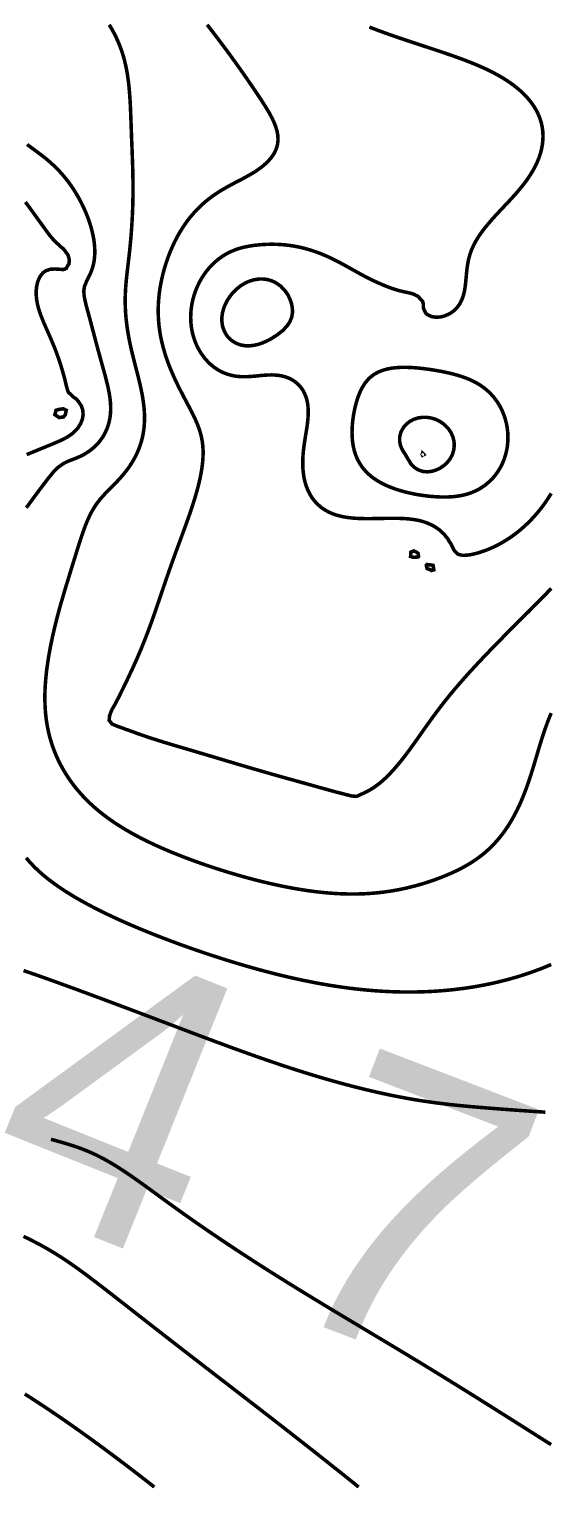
# Model space of a CAD drawing. Extents: x 570309 to 580772, y 150222 to 156182.
# Drawn here: x 574357 to 575529, y 150232 to 153527 of the extents above; entities that cross this region are included whole.
import ezdxf
from ezdxf.enums import TextEntityAlignment as Align

# ---------------------------------------------------------------- set-up
doc = ezdxf.new("R2010")
doc.units = 0
doc.layers.add('Contour_Annotations', color=2, linetype='CONTINUOUS')
doc.layers.add('Contour_Lines', color=1, linetype='CONTINUOUS')
doc.styles.get("Standard").update_dxf_attribs({"font": 'txt', "width": 1.371482})

msp = doc.modelspace()

# ---------------------------------------------------------------- linework, layer by layer
at = {"layer": 'Contour_Lines', "color": 7, "const_width": 8, "flags": 128}
for points in [[(575534.66, 151983.06), (575531.88, 151976.46), (575527.92, 151966.45), (575524.66, 151957.68), (575524.19, 151956.45), (575520.64, 151946.45), (575517.26, 151936.44), (575514.65, 151928.38), (575514.01, 151926.44), (575510.87, 151916.43), (575507.82, 151906.43), (575504.82, 151896.42), (575504.65, 151895.82), (575501.85, 151886.42), (575498.87, 151876.41), (575495.88, 151866.41), (575494.65, 151862.3), (575492.83, 151856.4), (575489.7, 151846.4), (575486.48, 151836.4), (575484.64, 151830.89), (575483.11, 151826.39), (575479.6, 151816.39), (575475.9, 151806.38), (575474.64, 151803.11), (575471.99, 151796.38), (575467.85, 151786.37), (575464.63, 151779.02), (575463.45, 151776.37), (575458.74, 151766.36), (575454.63, 151758.16), (575453.71, 151756.36), (575448.29, 151746.35), (575444.63, 151740.01), (575442.47, 151736.35), (575436.16, 151726.35), (575434.62, 151724.06), (575429.31, 151716.34), (575424.62, 151710), (575421.82, 151706.34), (575414.61, 151697.51), (575413.62, 151696.33), (575404.61, 151686.39), (575404.55, 151686.33), (575394.6, 151676.46), (575394.46, 151676.32), (575384.6, 151667.55), (575383.12, 151666.32), (575374.6, 151659.53), (575370.27, 151656.31), (575364.59, 151652.25), (575355.64, 151646.31), (575354.59, 151645.63), (575344.58, 151639.58), (575338.74, 151636.31), (575334.58, 151634.02), (575324.58, 151628.87), (575319.26, 151626.3), (575314.57, 151624.07), (575304.57, 151619.58), (575296.8, 151616.3), (575294.56, 151615.37), (575284.56, 151611.4), (575274.56, 151607.66), (575270.72, 151606.29), (575264.55, 151604.14), (575254.55, 151600.82), (575244.54, 151597.71), (575239.71, 151596.29), (575234.54, 151594.79), (575224.54, 151592.08), (575214.53, 151589.57), (575204.53, 151587.25), (575199.97, 151586.28), (575194.52, 151585.14), (575184.52, 151583.22), (575174.52, 151581.5), (575164.51, 151579.98), (575154.51, 151578.65), (575144.5, 151577.51), (575134.5, 151576.56), (575130.75, 151576.28), (575124.5, 151575.81), (575114.49, 151575.23), (575104.49, 151574.83), (575094.48, 151574.61), (575084.48, 151574.56), (575074.48, 151574.68), (575064.47, 151574.96), (575054.47, 151575.39), (575044.46, 151575.98), (575040.35, 151576.28), (575034.46, 151576.71), (575024.46, 151577.58), (575014.45, 151578.59), (575004.45, 151579.74), (574994.44, 151581), (574984.44, 151582.39), (574974.43, 151583.9), (574964.43, 151585.52), (574960.01, 151586.28), (574954.43, 151587.25), (574944.42, 151589.09), (574934.42, 151591.03), (574924.41, 151593.06), (574914.41, 151595.19), (574909.45, 151596.29), (574904.41, 151597.41), (574894.4, 151599.72), (574884.4, 151602.12), (574874.39, 151604.59), (574867.74, 151606.29), (574864.39, 151607.15), (574854.39, 151609.8), (574844.38, 151612.52), (574834.38, 151615.31), (574830.91, 151616.3), (574824.37, 151618.18), (574814.37, 151621.13), (574804.37, 151624.14), (574797.36, 151626.3), (574794.36, 151627.23), (574784.36, 151630.4), (574774.35, 151633.64), (574766.3, 151636.31), (574764.35, 151636.95), (574754.35, 151640.36), (574744.34, 151643.83), (574737.34, 151646.31), (574734.34, 151647.38), (574724.33, 151651.03), (574714.33, 151654.75), (574710.22, 151656.31), (574704.33, 151658.57), (574694.32, 151662.49), (574684.76, 151666.32), (574684.32, 151666.5), (574674.31, 151670.63), (574664.31, 151674.87), (574660.97, 151676.32), (574654.31, 151679.24), (574644.3, 151683.73), (574638.69, 151686.33), (574634.3, 151688.37), (574624.29, 151693.17), (574617.9, 151696.33), (574614.29, 151698.13), (574604.29, 151703.28), (574598.55, 151706.34), (574594.28, 151708.63), (574584.28, 151714.2), (574580.57, 151716.34), (574574.27, 151720.01), (574564.27, 151726.09), (574563.87, 151726.35), (574554.27, 151732.48), (574548.48, 151736.35), (574544.26, 151739.19), (574534.26, 151746.28), (574534.16, 151746.35), (574524.25, 151753.79), (574521.01, 151756.36), (574514.25, 151761.77), (574508.82, 151766.36), (574504.24, 151770.29), (574497.55, 151776.37), (574494.24, 151779.42), (574487.12, 151786.37), (574484.24, 151789.25), (574477.49, 151796.38), (574474.23, 151799.91), (574468.59, 151806.38), (574464.23, 151811.54), (574460.35, 151816.39), (574454.22, 151824.34), (574452.73, 151826.39), (574445.7, 151836.4), (574444.22, 151838.6), (574439.23, 151846.4), (574434.22, 151854.73), (574433.25, 151856.4), (574427.79, 151866.41), (574424.21, 151873.47), (574422.77, 151876.41), (574418.22, 151886.42), (574414.21, 151896.07), (574414.07, 151896.42), (574410.35, 151906.43), (574407.01, 151916.43), (574404.2, 151925.93), (574404.06, 151926.44), (574401.47, 151936.44), (574399.24, 151946.45), (574397.34, 151956.45), (574395.78, 151966.45), (574394.53, 151976.46), (574394.2, 151979.85), (574393.57, 151986.46), (574392.89, 151996.47), (574392.49, 152006.47), (574392.34, 152016.48), (574392.43, 152026.48), (574392.75, 152036.49), (574393.28, 152046.49), (574394.01, 152056.49), (574394.2, 152058.64), (574394.92, 152066.5), (574396.01, 152076.5), (574397.27, 152086.51), (574398.67, 152096.51), (574400.21, 152106.52), (574401.89, 152116.52), (574403.69, 152126.53), (574404.2, 152129.22), (574405.62, 152136.53), (574407.66, 152146.54), (574409.8, 152156.54), (574412.05, 152166.54), (574414.21, 152175.79), (574414.39, 152176.55), (574416.84, 152186.55), (574419.37, 152196.56), (574421.99, 152206.56), (574424.21, 152214.83), (574424.69, 152216.57), (574427.46, 152226.57), (574430.31, 152236.58), (574433.21, 152246.58), (574434.22, 152250), (574436.17, 152256.59), (574439.16, 152266.59), (574442.19, 152276.59), (574444.22, 152283.23), (574445.25, 152286.6), (574448.33, 152296.6), (574451.41, 152306.61), (574454.22, 152315.77), (574454.48, 152316.61), (574457.59, 152326.62), (574460.68, 152336.62), (574463.76, 152346.63), (574464.23, 152348.15), (574466.9, 152356.63), (574470.07, 152366.63), (574473.28, 152376.64), (574474.23, 152379.53), (574476.65, 152386.64), (574480.17, 152396.65), (574483.86, 152406.65), (574484.24, 152407.61), (574487.94, 152416.66), (574492.38, 152426.66), (574494.24, 152430.49), (574497.41, 152436.67), (574503.15, 152446.67), (574504.24, 152448.35), (574509.88, 152456.68), (574514.25, 152462.32), (574517.69, 152466.68), (574524.25, 152474.04), (574526.59, 152476.68), (574534.26, 152484.55), (574536.25, 152486.69), (574544.26, 152494.67), (574546.17, 152496.69), (574554.27, 152504.95), (574555.86, 152506.7), (574564.27, 152515.87), (574564.97, 152516.7), (574573.33, 152526.71), (574574.27, 152527.87), (574580.88, 152536.71), (574584.28, 152541.58), (574587.63, 152546.72), (574593.57, 152556.72), (574594.28, 152558.04), (574598.77, 152566.73), (574603.22, 152576.73), (574604.29, 152579.48), (574607.01, 152586.73), (574610.15, 152596.74), (574612.65, 152606.74), (574614.29, 152615.35), (574614.55, 152616.75), (574615.94, 152626.75), (574616.8, 152636.76), (574617.16, 152646.76), (574617.05, 152656.77), (574616.52, 152666.77), (574615.6, 152676.77), (574614.32, 152686.78), (574614.29, 152686.95), (574612.76, 152696.78), (574610.94, 152706.79), (574608.87, 152716.79), (574606.62, 152726.8), (574604.29, 152736.49), (574604.21, 152736.8), (574601.73, 152746.81), (574599.18, 152756.81), (574596.6, 152766.82), (574594.28, 152775.82), (574594.03, 152776.82), (574591.51, 152786.82), (574589.07, 152796.83), (574586.74, 152806.83), (574584.54, 152816.84), (574584.28, 152818.15), (574582.5, 152826.84), (574580.64, 152836.85), (574578.97, 152846.85), (574577.51, 152856.86), (574576.27, 152866.86), (574575.26, 152876.87), (574574.48, 152886.87), (574574.27, 152890.7), (574573.93, 152896.87), (574573.63, 152906.88), (574573.58, 152916.88), (574573.77, 152926.89), (574574.21, 152936.89), (574574.27, 152937.88), (574574.86, 152946.9), (574575.69, 152956.9), (574576.69, 152966.91), (574577.79, 152976.91), (574578.96, 152986.91), (574580.15, 152996.92), (574581.33, 153006.92), (574582.47, 153016.93), (574583.56, 153026.93), (574584.28, 153034.03), (574584.58, 153036.94), (574585.55, 153046.94), (574586.45, 153056.95), (574587.26, 153066.95), (574588.01, 153076.96), (574588.67, 153086.96), (574589.26, 153096.96), (574589.77, 153106.97), (574590.21, 153116.97), (574590.56, 153126.98), (574590.84, 153136.98), (574591.04, 153146.99), (574591.16, 153156.99), (574591.2, 153167), (574591.17, 153177), (574591.06, 153187.01), (574590.9, 153197.01), (574590.67, 153207.01), (574590.39, 153217.02), (574590.08, 153227.02), (574589.72, 153237.03), (574589.35, 153247.03), (574588.95, 153257.04), (574588.56, 153267.04), (574588.16, 153277.05), (574587.78, 153287.05), (574587.41, 153297.05), (574587.04, 153307.06), (574586.68, 153317.06), (574586.31, 153327.07), (574585.92, 153337.07), (574585.5, 153347.08), (574585.03, 153357.08), (574584.47, 153367.09), (574584.28, 153370.1), (574583.82, 153377.09), (574583.04, 153387.1), (574582.12, 153397.1), (574581.02, 153407.1), (574579.71, 153417.11), (574578.17, 153427.11), (574576.36, 153437.12), (574574.27, 153447.06), (574574.26, 153447.12), (574571.85, 153457.13), (574569.09, 153467.13), (574565.93, 153477.14), (574564.27, 153481.75), (574562.36, 153487.14), (574558.35, 153497.15), (574554.27, 153506.29), (574553.88, 153507.15), (574548.94, 153517.15), (574544.26, 153525.79), (574543.51, 153527.16), (574537.6, 153537.16)], [(575534.66, 152264.44), (575527.19, 152256.59), (575524.66, 152253.91), (575517.56, 152246.58), (575514.65, 152243.56), (575507.79, 152236.58), (575504.65, 152233.35), (575497.92, 152226.57), (575494.65, 152223.24), (575487.96, 152216.57), (575484.64, 152213.2), (575477.96, 152206.56), (575474.64, 152203.21), (575467.92, 152196.56), (575464.63, 152193.24), (575457.88, 152186.55), (575454.63, 152183.26), (575447.86, 152176.55), (575444.63, 152173.26), (575437.87, 152166.54), (575434.62, 152163.22), (575427.94, 152156.54), (575424.62, 152153.12), (575418.08, 152146.54), (575414.61, 152142.95), (575408.28, 152136.53), (575404.61, 152132.68), (575398.58, 152126.53), (575394.6, 152122.33), (575388.97, 152116.52), (575384.6, 152111.86), (575379.46, 152106.52), (575374.6, 152101.28), (575370.05, 152096.51), (575364.59, 152090.56), (575360.77, 152086.51), (575354.59, 152079.69), (575351.62, 152076.5), (575344.58, 152068.64), (575342.61, 152066.5), (575334.58, 152057.39), (575333.77, 152056.49), (575325.08, 152046.49), (575324.58, 152045.89), (575316.54, 152036.49), (575314.57, 152034.07), (575308.2, 152026.48), (575304.57, 152021.94), (575300.07, 152016.48), (575294.56, 152009.47), (575292.15, 152006.47), (575284.56, 151996.64), (575284.43, 151996.47), (575276.82, 151986.46), (575274.56, 151983.36), (575269.39, 151976.46), (575264.55, 151969.74), (575262.12, 151966.45), (575254.99, 151956.45), (575254.55, 151955.82), (575247.87, 151946.45), (575244.54, 151941.66), (575240.83, 151936.44), (575234.54, 151927.44), (575233.83, 151926.44), (575226.73, 151916.43), (575224.54, 151913.33), (575219.54, 151906.43), (575214.53, 151899.51), (575212.24, 151896.42), (575204.73, 151886.42), (575204.53, 151886.15), (575196.88, 151876.41), (575194.52, 151873.48), (575188.7, 151866.41), (575184.52, 151861.51), (575180.07, 151856.4), (575174.52, 151850.3), (575170.87, 151846.4), (575164.51, 151839.96), (575160.87, 151836.4), (575154.51, 151830.58), (575149.67, 151826.39), (575144.5, 151822.28), (575136.57, 151816.39), (575134.5, 151815), (575124.5, 151808.87), (575120.07, 151806.38), (575114.49, 151803.62), (575104.49, 151799.07), (575098.83, 151796.38), (575094.48, 151794.98), (575084.48, 151795.98), (575082.48, 151796.38), (575074.48, 151798.41), (575064.47, 151800.99), (575054.47, 151803.58), (575044.46, 151806.18), (575043.68, 151806.38), (575034.46, 151808.98), (575024.46, 151811.77), (575014.45, 151814.53), (575007.66, 151816.39), (575004.45, 151817.31), (574994.44, 151820.15), (574984.44, 151822.93), (574974.43, 151825.67), (574971.8, 151826.39), (574964.43, 151828.47), (574954.43, 151831.27), (574944.42, 151834.03), (574935.83, 151836.4), (574934.42, 151836.79), (574924.41, 151839.63), (574914.41, 151842.46), (574904.41, 151845.27), (574900.39, 151846.4), (574894.4, 151848.13), (574884.4, 151851.03), (574874.39, 151853.92), (574865.73, 151856.4), (574864.39, 151856.8), (574854.39, 151859.77), (574844.38, 151862.71), (574834.38, 151865.64), (574831.77, 151866.41), (574824.37, 151868.64), (574814.37, 151871.64), (574804.37, 151874.61), (574798.25, 151876.41), (574794.36, 151877.59), (574784.36, 151880.62), (574774.35, 151883.6), (574764.79, 151886.42), (574764.35, 151886.55), (574754.35, 151889.57), (574744.34, 151892.55), (574734.34, 151895.47), (574731.06, 151896.42), (574724.33, 151898.44), (574714.33, 151901.42), (574704.33, 151904.34), (574697.12, 151906.43), (574694.32, 151907.27), (574684.32, 151910.29), (574674.31, 151913.27), (574664.31, 151916.22), (574663.62, 151916.43), (574654.31, 151919.37), (574644.3, 151922.5), (574634.3, 151925.64), (574631.8, 151926.44), (574624.29, 151928.98), (574614.29, 151932.41), (574604.29, 151935.81), (574602.5, 151936.44), (574594.28, 151939.52), (574584.28, 151943.19), (574574.88, 151946.45), (574574.27, 151946.67), (574564.27, 151950.39), (574554.27, 151953.9), (574548.63, 151956.45), (574544.26, 151958.06), (574537.46, 151966.45), (574538.15, 151976.46), (574541.72, 151986.46), (574544.26, 151992.26), (574547.01, 151996.47), (574552.41, 152006.47), (574554.27, 152010.31), (574557.67, 152016.48), (574562.62, 152026.48), (574564.27, 152029.98), (574567.59, 152036.49), (574572.41, 152046.49), (574574.27, 152050.48), (574577.26, 152056.49), (574582.02, 152066.5), (574584.28, 152071.42), (574586.72, 152076.5), (574591.36, 152086.51), (574594.28, 152093.08), (574595.86, 152096.51), (574600.33, 152106.52), (574604.29, 152115.8), (574604.6, 152116.52), (574608.89, 152126.53), (574612.97, 152136.53), (574614.29, 152139.86), (574617.01, 152146.54), (574620.92, 152156.54), (574624.29, 152165.5), (574624.7, 152166.54), (574628.47, 152176.55), (574632.1, 152186.55), (574634.3, 152192.75), (574635.67, 152196.56), (574639.22, 152206.56), (574642.67, 152216.57), (574644.3, 152221.35), (574646.11, 152226.57), (574649.54, 152236.58), (574652.91, 152246.58), (574654.31, 152250.72), (574656.31, 152256.59), (574659.72, 152266.59), (574663.11, 152276.59), (574664.31, 152280.11), (574666.55, 152286.6), (574670.02, 152296.6), (574673.49, 152306.61), (574674.31, 152308.96), (574677.03, 152316.61), (574680.6, 152326.62), (574684.17, 152336.62), (574684.32, 152337.04), (574687.83, 152346.63), (574691.49, 152356.63), (574694.32, 152364.36), (574695.16, 152366.63), (574698.86, 152376.64), (574702.54, 152386.64), (574704.33, 152391.48), (574706.22, 152396.65), (574709.87, 152406.65), (574713.46, 152416.66), (574714.33, 152419.1), (574717.01, 152426.66), (574720.47, 152436.67), (574723.82, 152446.67), (574724.33, 152448.25), (574727.08, 152456.68), (574730.21, 152466.68), (574733.16, 152476.68), (574734.34, 152480.88), (574735.97, 152486.69), (574738.6, 152496.69), (574741, 152506.7), (574743.16, 152516.7), (574744.34, 152523), (574745.05, 152526.71), (574746.68, 152536.71), (574747.96, 152546.72), (574748.85, 152556.72), (574749.3, 152566.73), (574749.24, 152576.73), (574748.62, 152586.73), (574747.38, 152596.74), (574745.45, 152606.74), (574744.34, 152610.83), (574742.89, 152616.75), (574739.71, 152626.75), (574735.82, 152636.76), (574734.34, 152639.94), (574731.5, 152646.76), (574726.73, 152656.77), (574724.33, 152661.24), (574721.69, 152666.77), (574716.45, 152676.77), (574714.33, 152680.54), (574711.17, 152686.78), (574705.86, 152696.78), (574704.33, 152699.55), (574700.68, 152706.79), (574695.55, 152716.79), (574694.32, 152719.16), (574690.66, 152726.8), (574685.91, 152736.8), (574684.32, 152740.18), (574681.4, 152746.81), (574677.12, 152756.81), (574674.31, 152763.66), (574673.08, 152766.82), (574669.33, 152776.82), (574665.84, 152786.82), (574664.31, 152791.53), (574662.64, 152796.83), (574659.75, 152806.83), (574657.16, 152816.84), (574654.87, 152826.84), (574654.31, 152829.73), (574652.92, 152836.85), (574651.29, 152846.85), (574649.98, 152856.86), (574649.01, 152866.86), (574648.36, 152876.87), (574648.05, 152886.87), (574648.06, 152896.87), (574648.4, 152906.88), (574649.05, 152916.88), (574650.02, 152926.89), (574651.29, 152936.89), (574652.86, 152946.9), (574654.31, 152954.7), (574654.73, 152956.9), (574656.9, 152966.91), (574659.35, 152976.91), (574662.09, 152986.91), (574664.31, 152994.36), (574665.11, 152996.92), (574668.47, 153006.92), (574672.11, 153016.93), (574674.31, 153022.65), (574676.08, 153026.93), (574680.42, 153036.94), (574684.32, 153045.39), (574685.09, 153046.94), (574690.24, 153056.95), (574694.32, 153064.47), (574695.79, 153066.95), (574701.88, 153076.96), (574704.33, 153080.86), (574708.54, 153086.96), (574714.33, 153095.1), (574715.8, 153096.96), (574723.82, 153106.97), (574724.33, 153107.61), (574732.74, 153116.97), (574734.34, 153118.75), (574742.66, 153126.98), (574744.34, 153128.67), (574753.74, 153136.98), (574754.35, 153137.54), (574764.35, 153145.59), (574766.35, 153146.99), (574774.35, 153152.92), (574780.65, 153156.99), (574784.36, 153159.56), (574794.36, 153165.65), (574796.86, 153167), (574804.37, 153171.44), (574814.37, 153176.75), (574814.89, 153177), (574824.37, 153182.12), (574834.03, 153187.01), (574834.38, 153187.21), (574844.38, 153192.66), (574852.54, 153197.01), (574854.39, 153198.16), (574864.39, 153204.24), (574868.96, 153207.01), (574874.39, 153210.93), (574882.81, 153217.02), (574884.4, 153218.42), (574894.12, 153227.02), (574894.4, 153227.34), (574903.08, 153237.03), (574904.41, 153239), (574909.81, 153247.03), (574914.41, 153256.96), (574914.45, 153257.04), (574917.27, 153267.04), (574918.37, 153277.05), (574917.93, 153287.05), (574916.13, 153297.05), (574914.41, 153302.73), (574913.17, 153307.06), (574909.27, 153317.06), (574904.48, 153327.07), (574904.41, 153327.2), (574899.16, 153337.07), (574894.4, 153345.05), (574893.27, 153347.08), (574887.09, 153357.08), (574884.4, 153361.1), (574880.66, 153367.09), (574874.39, 153376.5), (574874.03, 153377.09), (574867.37, 153387.1), (574864.39, 153391.35), (574860.61, 153397.1), (574854.39, 153406.13), (574853.75, 153407.1), (574846.88, 153417.11), (574844.38, 153420.58), (574839.93, 153427.11), (574834.38, 153434.91), (574832.88, 153437.12), (574825.77, 153447.12), (574824.37, 153449.01), (574818.61, 153457.13), (574814.37, 153462.87), (574811.35, 153467.13), (574804.37, 153476.62), (574804, 153477.14), (574796.62, 153487.14), (574794.36, 153490.09), (574789.15, 153497.15), (574784.36, 153503.42), (574781.6, 153507.15), (574774.35, 153516.62), (574773.95, 153517.15), (574766.27, 153527.16), (574764.35, 153529.58), (574758.49, 153537.16)], [(575534.66, 152479.08), (575533.25, 152476.68), (575526.95, 152466.68), (575524.66, 152463.25), (575520.13, 152456.68), (575514.65, 152449.18), (575512.75, 152446.67), (575504.77, 152436.67), (575504.65, 152436.52), (575496.08, 152426.66), (575494.65, 152425.08), (575486.61, 152416.66), (575484.64, 152414.65), (575476.27, 152406.65), (575474.64, 152405.13), (575464.91, 152396.65), (575464.63, 152396.41), (575454.63, 152388.42), (575452.2, 152386.64), (575444.63, 152381.11), (575437.89, 152376.64), (575434.62, 152374.45), (575424.62, 152368.39), (575421.35, 152366.63), (575414.61, 152362.89), (575404.61, 152357.97), (575401.47, 152356.63), (575394.6, 152353.54), (575384.6, 152349.63), (575375.62, 152346.63), (575374.6, 152346.25), (575364.59, 152343.32), (575354.59, 152341.01), (575344.58, 152339.49), (575334.58, 152339.24), (575324.58, 152341.66), (575319.13, 152346.63), (575314.57, 152352.01), (575312.69, 152356.63), (575307.55, 152366.63), (575304.57, 152370.7), (575301.39, 152376.64), (575294.56, 152384.87), (575293.3, 152386.64), (575284.56, 152394.82), (575282.61, 152396.65), (575274.56, 152402.22), (575267.34, 152406.65), (575264.55, 152408.04), (575254.55, 152412.39), (575244.54, 152415.8), (575241.25, 152416.66), (575234.54, 152418.29), (575224.54, 152420.08), (575214.53, 152421.33), (575204.53, 152422.13), (575194.52, 152422.6), (575184.52, 152422.81), (575174.52, 152422.84), (575164.51, 152422.74), (575154.51, 152422.57), (575144.5, 152422.38), (575134.5, 152422.2), (575124.5, 152422.09), (575114.49, 152422.12), (575104.49, 152422.33), (575094.48, 152422.79), (575084.48, 152423.59), (575074.48, 152424.8), (575064.47, 152426.53), (575063.87, 152426.66), (575054.47, 152428.86), (575044.46, 152431.98), (575034.46, 152436.1), (575033.31, 152436.67), (575024.46, 152441.46), (575016.77, 152446.67), (575014.45, 152448.45), (575005.4, 152456.68), (575004.45, 152457.69), (574996.99, 152466.68), (574994.44, 152470.39), (574990.53, 152476.68), (574985.54, 152486.69), (574984.44, 152489.42), (574981.68, 152496.69), (574978.75, 152506.7), (574976.64, 152516.7), (574975.22, 152526.71), (574974.43, 152536.26), (574974.4, 152536.71), (574974.1, 152546.72), (574974.27, 152556.72), (574974.43, 152559.3), (574974.86, 152566.73), (574975.79, 152576.73), (574977.01, 152586.73), (574978.46, 152596.74), (574980.05, 152606.74), (574981.7, 152616.75), (574983.3, 152626.75), (574984.44, 152634.81), (574984.7, 152636.76), (574985.78, 152646.76), (574986.42, 152656.77), (574986.48, 152666.77), (574985.81, 152676.77), (574984.44, 152685.35), (574984.21, 152686.78), (574981.5, 152696.78), (574977.34, 152706.79), (574974.43, 152711.81), (574971.23, 152716.79), (574964.43, 152724.7), (574962.27, 152726.8), (574954.43, 152732.94), (574947.96, 152736.8), (574944.42, 152738.61), (574934.42, 152742.39), (574924.41, 152744.81), (574914.41, 152746.12), (574904.41, 152746.56), (574894.4, 152746.32), (574884.4, 152745.62), (574874.39, 152744.66), (574864.39, 152743.67), (574854.39, 152742.88), (574844.38, 152742.47), (574834.38, 152742.64), (574824.37, 152743.55), (574814.37, 152745.34), (574809.1, 152746.81), (574804.37, 152748.11), (574794.36, 152751.94), (574784.96, 152756.81), (574784.36, 152757.13), (574774.35, 152763.69), (574770.46, 152766.82), (574764.35, 152772.03), (574759.57, 152776.82), (574754.35, 152782.56), (574750.92, 152786.82), (574744.34, 152796.08), (574743.86, 152796.83), (574738.09, 152806.83), (574734.34, 152814.64), (574733.34, 152816.84), (574729.5, 152826.84), (574726.46, 152836.85), (574724.33, 152846.13), (574724.17, 152846.85), (574722.57, 152856.86), (574721.63, 152866.86), (574721.33, 152876.87), (574721.65, 152886.87), (574722.59, 152896.87), (574724.13, 152906.88), (574724.33, 152907.86), (574726.28, 152916.88), (574729.07, 152926.89), (574732.51, 152936.89), (574734.34, 152941.41), (574736.66, 152946.9), (574741.57, 152956.9), (574744.34, 152961.9), (574747.32, 152966.91), (574754.03, 152976.91), (574754.35, 152977.35), (574761.94, 152986.91), (574764.35, 152989.69), (574771.32, 152996.92), (574774.35, 152999.85), (574782.64, 153006.92), (574784.36, 153008.31), (574794.36, 153015.38), (574796.93, 153016.93), (574804.37, 153021.27), (574814.37, 153026.08), (574816.49, 153026.93), (574824.37, 153030.03), (574834.38, 153033.17), (574844.38, 153035.61), (574851.33, 153036.94), (574854.39, 153037.52), (574864.39, 153039.04), (574874.39, 153040.17), (574884.4, 153040.97), (574894.4, 153041.46), (574904.41, 153041.63), (574914.41, 153041.47), (574924.41, 153040.98), (574934.42, 153040.14), (574944.42, 153038.94), (574954.43, 153037.38), (574956.76, 153036.94), (574964.43, 153035.48), (574974.43, 153033.21), (574984.44, 153030.57), (574994.44, 153027.54), (574996.28, 153026.93), (575004.45, 153024.16), (575014.45, 153020.41), (575022.91, 153016.93), (575024.46, 153016.27), (575034.46, 153011.8), (575044.46, 153006.98), (575044.58, 153006.92), (575054.47, 153001.88), (575063.77, 152996.92), (575064.47, 152996.53), (575074.48, 152991.03), (575081.84, 152986.91), (575084.48, 152985.41), (575094.48, 152979.81), (575099.76, 152976.91), (575104.49, 152974.28), (575114.49, 152968.93), (575118.45, 152966.91), (575124.5, 152963.8), (575134.5, 152958.94), (575138.96, 152956.9), (575144.5, 152954.35), (575154.51, 152950.03), (575162.2, 152946.9), (575164.51, 152945.95), (575174.52, 152942.19), (575184.52, 152938.85), (575191.43, 152936.89), (575194.52, 152936.05), (575204.53, 152933.82), (575214.53, 152931.76), (575224.54, 152928.91), (575228.04, 152926.89), (575234.54, 152923.69), (575240.25, 152916.88), (575244.54, 152912.65), (575246.11, 152906.88), (575246.4, 152896.87), (575251.22, 152886.87), (575254.55, 152883.12), (575264.55, 152878.32), (575274.07, 152876.87), (575274.56, 152876.78), (575276.08, 152876.87), (575284.56, 152877.37), (575294.56, 152879.89), (575304.57, 152884.27), (575309.05, 152886.87), (575314.57, 152891.12), (575320.86, 152896.87), (575324.58, 152901.63), (575328.35, 152906.88), (575333.41, 152916.88), (575334.58, 152920.24), (575336.84, 152926.89), (575339.16, 152936.89), (575340.75, 152946.9), (575341.88, 152956.9), (575342.8, 152966.91), (575343.72, 152976.91), (575344.58, 152984.72), (575344.82, 152986.91), (575346.24, 152996.92), (575348.17, 153006.92), (575350.8, 153016.93), (575354.26, 153026.93), (575354.59, 153027.69), (575358.45, 153036.94), (575363.62, 153046.94), (575364.59, 153048.53), (575369.55, 153056.95), (575374.6, 153064.3), (575376.35, 153066.95), (575383.86, 153076.96), (575384.6, 153077.85), (575391.93, 153086.96), (575394.6, 153089.98), (575400.56, 153096.96), (575404.61, 153101.35), (575409.6, 153106.97), (575414.61, 153112.25), (575418.92, 153116.97), (575424.62, 153122.91), (575428.37, 153126.98), (575434.62, 153133.52), (575437.8, 153136.98), (575444.63, 153144.27), (575447.06, 153146.99), (575454.63, 153155.39), (575456.01, 153156.99), (575464.55, 153167), (575464.63, 153167.1), (575472.55, 153177), (575474.64, 153179.76), (575479.98, 153187.01), (575484.64, 153193.81), (575486.79, 153197.01), (575492.93, 153207.01), (575494.65, 153210.14), (575498.41, 153217.02), (575503.14, 153227.02), (575504.65, 153230.8), (575507.2, 153237.03), (575510.51, 153247.03), (575513.06, 153257.04), (575514.65, 153266), (575514.85, 153267.04), (575515.92, 153277.05), (575516.19, 153287.05), (575515.64, 153297.05), (575514.65, 153304.09), (575514.24, 153307.06), (575512.01, 153317.06), (575508.81, 153327.07), (575504.65, 153336.91), (575504.58, 153337.07), (575499.37, 153347.08), (575494.65, 153354.54), (575492.98, 153357.08), (575485.39, 153367.09), (575484.64, 153367.96), (575476.51, 153377.09), (575474.64, 153378.98), (575466.21, 153387.1), (575464.63, 153388.5), (575454.63, 153396.89), (575454.37, 153397.1), (575444.63, 153404.41), (575440.78, 153407.1), (575434.62, 153411.25), (575425.31, 153417.11), (575424.62, 153417.53), (575414.61, 153423.32), (575407.64, 153427.11), (575404.61, 153428.73), (575394.6, 153433.77), (575387.6, 153437.12), (575384.6, 153438.53), (575374.6, 153443.02), (575365.04, 153447.12), (575364.59, 153447.31), (575354.59, 153451.39), (575344.58, 153455.32), (575339.83, 153457.13), (575334.58, 153459.11), (575324.58, 153462.78), (575314.57, 153466.36), (575312.38, 153467.13), (575304.57, 153469.85), (575294.56, 153473.28), (575284.56, 153476.68), (575283.19, 153477.14), (575274.56, 153480), (575264.55, 153483.31), (575254.55, 153486.63), (575253, 153487.14), (575244.54, 153489.91), (575234.54, 153493.19), (575224.54, 153496.52), (575222.65, 153497.15), (575214.53, 153499.82), (575204.53, 153503.17), (575194.52, 153506.57), (575192.83, 153507.15), (575184.52, 153509.98), (575174.52, 153513.45), (575164.51, 153517.01), (575164.11, 153517.15), (575154.51, 153520.59), (575144.5, 153524.26), (575136.85, 153527.16), (575134.5, 153528.04), (575124.5, 153531.87)], [(574350.34, 152446.67), (574354.18, 152451.65), (574357.75, 152456.68), (574364.19, 152465.3), (574365.14, 152466.68), (574372.49, 152476.68), (574374.19, 152478.85), (574379.87, 152486.69), (574384.2, 152492.23), (574387.37, 152496.69), (574394.2, 152505.52), (574395.02, 152506.7), (574402.81, 152516.7), (574404.2, 152518.25), (574411.04, 152526.71), (574414.21, 152529.85), (574420.89, 152536.71), (574424.21, 152539.37), (574434.22, 152546.45), (574434.72, 152546.72), (574444.22, 152551.49), (574454.22, 152555.33), (574457.97, 152556.72), (574464.23, 152559.22), (574474.23, 152563.69), (574480.01, 152566.73), (574484.24, 152569.12), (574494.24, 152575.78), (574495.51, 152576.73), (574504.24, 152584.05), (574507.08, 152586.73), (574514.25, 152594.55), (574516.08, 152596.74), (574523.17, 152606.74), (574524.25, 152608.6), (574528.78, 152616.75), (574533.09, 152626.75), (574534.26, 152630.3), (574536.35, 152636.76), (574538.66, 152646.76), (574540.09, 152656.77), (574540.75, 152666.77), (574540.71, 152676.77), (574540.06, 152686.78), (574538.86, 152696.78), (574537.22, 152706.79), (574535.21, 152716.79), (574534.26, 152721.04), (574532.92, 152726.8), (574530.41, 152736.8), (574527.79, 152746.81), (574525.09, 152756.81), (574524.25, 152759.91), (574522.32, 152766.82), (574519.54, 152776.82), (574516.78, 152786.82), (574514.25, 152796.14), (574514.05, 152796.83), (574511.3, 152806.83), (574508.61, 152816.84), (574505.97, 152826.84), (574504.24, 152833.51), (574503.35, 152836.85), (574500.7, 152846.85), (574498.08, 152856.86), (574495.45, 152866.86), (574494.24, 152871.51), (574492.75, 152876.87), (574490, 152886.87), (574487.29, 152896.87), (574484.74, 152906.88), (574484.24, 152909.29), (574482.43, 152916.88), (574480.72, 152926.89), (574480.21, 152936.89), (574481.8, 152946.9), (574484.24, 152952.39), (574485.81, 152956.9), (574490.82, 152966.91), (574494.24, 152973.59), (574495.62, 152976.91), (574499.39, 152986.91), (574502.13, 152996.92), (574503.87, 153006.92), (574504.24, 153011.07), (574504.79, 153016.93), (574504.98, 153026.93), (574504.51, 153036.94), (574504.24, 153039.56), (574503.47, 153046.94), (574501.9, 153056.95), (574499.84, 153066.95), (574497.33, 153076.96), (574494.39, 153086.96), (574494.24, 153087.43), (574491.02, 153096.96), (574487.27, 153106.97), (574484.24, 153114.4), (574483.12, 153116.97), (574478.57, 153126.98), (574474.23, 153135.83), (574473.63, 153136.98), (574468.25, 153146.99), (574464.23, 153154.01), (574462.43, 153156.99), (574456.1, 153167), (574454.22, 153169.84), (574449.23, 153177), (574444.22, 153183.84), (574441.77, 153187.01), (574434.22, 153196.32), (574433.63, 153197.01), (574424.71, 153207.01), (574424.21, 153207.56), (574414.9, 153217.02), (574414.21, 153217.69), (574404.2, 153226.87), (574404.03, 153227.02), (574394.2, 153235.3), (574392.05, 153237.03), (574384.2, 153243.16), (574379.06, 153247.03), (574374.19, 153250.63), (574365.45, 153257.04), (574364.19, 153257.94), (574354.18, 153265.46), (574352.27, 153267.04)], [(574351.33, 152566.73), (574354.18, 152567.84), (574364.19, 152571.95), (574374.19, 152576.07), (574375.72, 152576.73), (574384.2, 152580.18), (574394.2, 152584.27), (574400.09, 152586.73), (574404.2, 152588.36), (574414.21, 152592.5), (574424.05, 152596.74), (574424.21, 152596.81), (574434.22, 152601.52), (574443.6, 152606.74), (574444.22, 152607.09), (574454.22, 152614.09), (574457.34, 152616.75), (574464.23, 152623.69), (574466.81, 152626.75), (574473.11, 152636.76), (574474.23, 152639.63), (574476.97, 152646.76), (574478.58, 152656.77), (574477.89, 152666.77), (574474.54, 152676.77), (574474.23, 152677.4), (574467.87, 152686.78), (574464.23, 152691.25), (574456.62, 152696.78), (574454.22, 152699.32), (574445.87, 152706.79), (574444.22, 152710.42), (574442.1, 152716.79), (574439.67, 152726.8), (574437.24, 152736.8), (574434.62, 152746.81), (574434.22, 152748.23), (574431.76, 152756.81), (574428.71, 152766.82), (574425.51, 152776.82), (574424.21, 152780.71), (574422.08, 152786.82), (574418.44, 152796.83), (574414.65, 152806.83), (574414.21, 152807.97), (574410.56, 152816.84), (574406.35, 152826.84), (574404.2, 152831.87), (574401.99, 152836.85), (574397.56, 152846.85), (574394.2, 152854.55), (574393.18, 152856.86), (574388.86, 152866.86), (574384.86, 152876.87), (574384.2, 152878.64), (574381.16, 152886.87), (574378, 152896.87), (574375.49, 152906.88), (574374.19, 152914.21), (574373.72, 152916.88), (574372.73, 152926.89), (574372.72, 152936.89), (574373.85, 152946.9), (574374.19, 152948.27), (574376.18, 152956.9), (574380.36, 152966.91), (574384.2, 152972.36), (574387.85, 152976.91), (574394.2, 152981.57), (574404.2, 152985.1), (574414.21, 152985.71), (574424.21, 152985.12), (574434.22, 152984.57), (574440.55, 152986.91), (574444.22, 152993.93), (574446.68, 152996.92), (574447.55, 153006.92), (574444.59, 153016.93), (574444.22, 153017.7), (574437.51, 153026.93), (574434.22, 153031.04), (574427.1, 153036.94), (574424.21, 153039.91), (574416.18, 153046.94), (574414.21, 153049.14), (574407.05, 153056.95), (574404.2, 153060.54), (574399.24, 153066.95), (574394.2, 153073.81), (574391.95, 153076.96), (574384.75, 153086.96), (574384.2, 153087.72), (574377.57, 153096.96), (574374.19, 153101.59), (574370.38, 153106.97), (574364.19, 153115.49), (574363.14, 153116.97), (574355.84, 153126.98), (574354.18, 153129.16), (574348.43, 153136.98)], [(574834.38, 152814.16), (574826.61, 152816.84), (574824.37, 152817.71), (574814.37, 152823.78), (574810.7, 152826.84), (574804.37, 152833.58), (574801.89, 152836.85), (574796.44, 152846.85), (574794.36, 152853.01), (574793.19, 152856.86), (574791.72, 152866.86), (574791.73, 152876.87), (574793.09, 152886.87), (574794.36, 152891.74), (574795.8, 152896.87), (574799.83, 152906.88), (574804.37, 152915.49), (574805.18, 152916.88), (574812.17, 152926.89), (574814.37, 152929.58), (574821.12, 152936.89), (574824.37, 152939.98), (574832.88, 152946.9), (574834.38, 152947.98), (574844.38, 152953.99), (574850.72, 152956.9), (574854.39, 152958.45), (574864.39, 152961.38), (574874.39, 152962.97), (574884.4, 152963.17), (574894.4, 152961.9), (574904.41, 152958.94), (574909, 152956.9), (574914.41, 152954.02), (574924.41, 152946.92), (574924.44, 152946.9), (574934.04, 152936.89), (574934.42, 152936.31), (574940.91, 152926.89), (574944.42, 152919.25), (574945.65, 152916.88), (574948.98, 152906.88), (574950.74, 152896.87), (574950.91, 152886.87), (574949.22, 152876.87), (574945.17, 152866.86), (574944.42, 152865.73), (574938.65, 152856.86), (574934.42, 152852.5), (574929.1, 152846.85), (574924.41, 152843.2), (574916.47, 152836.85), (574914.41, 152835.58), (574904.41, 152829.25), (574900.5, 152826.84), (574894.4, 152823.81), (574884.4, 152819.3), (574877.74, 152816.84), (574874.39, 152815.77), (574864.39, 152813.42), (574854.39, 152812.25), (574844.38, 152812.44), (574834.38, 152814.16)], [(575234.54, 152476.11), (575231.38, 152476.68), (575224.54, 152477.95), (575214.53, 152480.09), (575204.53, 152482.53), (575194.52, 152485.3), (575189.95, 152486.69), (575184.52, 152488.47), (575174.52, 152492.08), (575164.51, 152496.15), (575163.25, 152496.69), (575154.51, 152500.93), (575144.5, 152506.38), (575143.95, 152506.7), (575134.5, 152512.98), (575129.41, 152516.7), (575124.5, 152520.91), (575118.22, 152526.71), (575114.49, 152530.83), (575109.49, 152536.71), (575104.49, 152543.94), (575102.66, 152546.72), (575097.33, 152556.72), (575094.48, 152563.58), (575093.22, 152566.73), (575090.13, 152576.73), (575087.91, 152586.73), (575086.44, 152596.74), (575085.6, 152606.74), (575085.34, 152616.75), (575085.57, 152626.75), (575086.26, 152636.76), (575087.37, 152646.76), (575088.86, 152656.77), (575090.74, 152666.77), (575093, 152676.77), (575094.48, 152682.49), (575095.71, 152686.78), (575098.97, 152696.78), (575102.85, 152706.79), (575104.49, 152710.51), (575107.68, 152716.79), (575113.74, 152726.8), (575114.49, 152727.9), (575121.92, 152736.8), (575124.5, 152739.44), (575133.66, 152746.81), (575134.5, 152747.4), (575144.5, 152753.03), (575153.93, 152756.81), (575154.51, 152757.02), (575164.51, 152759.85), (575174.52, 152761.76), (575184.52, 152762.95), (575194.52, 152763.57), (575204.53, 152763.72), (575214.53, 152763.49), (575224.54, 152762.93), (575234.54, 152762.1), (575244.54, 152761.05), (575254.55, 152759.79), (575264.55, 152758.35), (575274.06, 152756.81), (575274.56, 152756.73), (575284.56, 152754.95), (575294.56, 152752.96), (575304.57, 152750.75), (575314.57, 152748.27), (575319.88, 152746.81), (575324.58, 152745.47), (575334.58, 152742.28), (575344.58, 152738.61), (575348.96, 152736.8), (575354.59, 152734.34), (575364.59, 152729.33), (575369.06, 152726.8), (575374.6, 152723.4), (575383.96, 152716.79), (575384.6, 152716.3), (575394.6, 152707.65), (575395.5, 152706.79), (575404.61, 152696.95), (575404.75, 152696.78), (575412.29, 152686.78), (575414.61, 152683.19), (575418.51, 152676.77), (575423.63, 152666.77), (575424.62, 152664.47), (575427.8, 152656.77), (575431.13, 152646.76), (575433.69, 152636.76), (575434.62, 152631.74), (575435.52, 152626.75), (575436.67, 152616.75), (575437.11, 152606.74), (575436.88, 152596.74), (575435.95, 152586.73), (575434.62, 152578.7), (575434.3, 152576.73), (575431.91, 152566.73), (575428.71, 152556.72), (575424.62, 152546.72), (575424.62, 152546.71), (575419.55, 152536.71), (575414.61, 152528.7), (575413.33, 152526.71), (575405.72, 152516.7), (575404.61, 152515.44), (575396.3, 152506.7), (575394.6, 152505.15), (575384.6, 152496.88), (575384.35, 152496.69), (575374.6, 152490.27), (575368.15, 152486.69), (575364.59, 152484.9), (575354.59, 152480.65), (575344.58, 152477.32), (575342.21, 152476.68), (575334.58, 152474.8), (575324.58, 152472.99), (575314.57, 152471.78), (575304.57, 152471.1), (575294.56, 152470.86), (575284.56, 152471), (575274.56, 152471.47), (575264.55, 152472.22), (575254.55, 152473.25), (575244.54, 152474.55), (575234.54, 152476.11)], [(574424.21, 152650.49), (574414.82, 152656.77), (574417.47, 152666.77), (574424.21, 152668.77), (574434.22, 152670.1), (574440.64, 152666.77), (574438.49, 152656.77), (574434.22, 152651.44), (574424.21, 152650.49)], [(575234.54, 152532.36), (575227.51, 152536.71), (575224.54, 152539.44), (575217.44, 152546.72), (575214.53, 152552.16), (575211.33, 152556.72), (575205.79, 152566.73), (575204.53, 152568.64), (575199.2, 152576.73), (575194.72, 152586.73), (575194.52, 152587.7), (575192.67, 152596.74), (575192.9, 152606.74), (575194.52, 152613.46), (575195.4, 152616.75), (575200.59, 152626.75), (575204.53, 152631.8), (575209.42, 152636.76), (575214.53, 152640.78), (575224.54, 152646.3), (575225.86, 152646.76), (575234.54, 152649.49), (575244.54, 152650.92), (575254.55, 152650.79), (575264.55, 152649.15), (575272.13, 152646.76), (575274.56, 152645.95), (575284.56, 152640.93), (575290.63, 152636.76), (575294.56, 152633.6), (575301.33, 152626.75), (575304.57, 152622.52), (575308.37, 152616.75), (575312.88, 152606.74), (575314.57, 152599.99), (575315.35, 152596.74), (575315.98, 152586.73), (575314.78, 152576.73), (575314.57, 152576.09), (575311.76, 152566.73), (575306.4, 152556.72), (575304.57, 152554.43), (575298.2, 152546.72), (575294.56, 152543.61), (575285.16, 152536.71), (575284.56, 152536.37), (575274.56, 152531.64), (575264.55, 152528.77), (575254.55, 152527.76), (575244.54, 152528.73), (575234.54, 152532.36)], [(575244.54, 152565.18), (575243.66, 152566.73), (575244.54, 152569.73), (575247.31, 152566.73), (575244.54, 152565.18)], [(575224.54, 152334.69), (575217.46, 152336.62), (575218.11, 152346.63), (575224.54, 152349.13), (575230.49, 152346.63), (575234.54, 152343.41), (575235.5, 152336.62), (575234.54, 152335.5), (575224.54, 152334.69)], [(575264.55, 152304.99), (575261.94, 152306.61), (575254.55, 152309.52), (575252.87, 152316.61), (575254.55, 152318.56), (575264.55, 152317.23), (575268.2, 152316.61), (575269.92, 152306.61), (575264.55, 152304.99)], [(575534.66, 151415.48), (575524.66, 151411.24), (575514.65, 151407.17), (575512.18, 151406.2), (575504.65, 151403.31), (575494.65, 151399.61), (575484.95, 151396.2), (575484.64, 151396.09), (575474.64, 151392.75), (575464.63, 151389.56), (575454.63, 151386.52), (575453.49, 151386.19), (575444.63, 151383.65), (575434.62, 151380.93), (575424.62, 151378.34), (575415.79, 151376.19), (575414.61, 151375.9), (575404.61, 151373.61), (575394.6, 151371.45), (575384.6, 151369.42), (575374.6, 151367.52), (575367.07, 151366.18), (575364.59, 151365.75), (575354.59, 151364.1), (575344.58, 151362.59), (575334.58, 151361.19), (575324.58, 151359.91), (575314.57, 151358.75), (575304.57, 151357.7), (575294.56, 151356.77), (575287.33, 151356.18), (575284.56, 151355.95), (575274.56, 151355.25), (575264.55, 151354.65), (575254.55, 151354.16), (575244.54, 151353.79), (575234.54, 151353.51), (575224.54, 151353.34), (575214.53, 151353.28), (575204.53, 151353.32), (575194.52, 151353.46), (575184.52, 151353.7), (575174.52, 151354.04), (575164.51, 151354.48), (575154.51, 151355.02), (575144.5, 151355.65), (575137.29, 151356.18), (575134.5, 151356.38), (575124.5, 151357.2), (575114.49, 151358.11), (575104.49, 151359.11), (575094.48, 151360.2), (575084.48, 151361.39), (575074.48, 151362.65), (575064.47, 151364.01), (575054.47, 151365.45), (575049.63, 151366.18), (575044.46, 151366.97), (575034.46, 151368.57), (575024.46, 151370.25), (575014.45, 151372.01), (575004.45, 151373.85), (574994.44, 151375.77), (574992.35, 151376.19), (574984.44, 151377.76), (574974.43, 151379.82), (574964.43, 151381.96), (574954.43, 151384.16), (574945.5, 151386.19), (574944.42, 151386.44), (574934.42, 151388.78), (574924.41, 151391.19), (574914.41, 151393.66), (574904.41, 151396.19), (574904.38, 151396.2), (574894.4, 151398.79), (574884.4, 151401.44), (574874.39, 151404.16), (574867.02, 151406.2), (574864.39, 151406.93), (574854.39, 151409.76), (574844.38, 151412.64), (574834.38, 151415.58), (574832.28, 151416.21), (574824.37, 151418.57), (574814.37, 151421.61), (574804.37, 151424.7), (574799.56, 151426.21), (574794.36, 151427.84), (574784.36, 151431.04), (574774.35, 151434.28), (574768.46, 151436.21), (574764.35, 151437.57), (574754.35, 151440.9), (574744.34, 151444.29), (574738.72, 151446.22), (574734.34, 151447.72), (574724.33, 151451.21), (574714.33, 151454.74), (574710.17, 151456.22), (574704.33, 151458.32), (574694.32, 151461.95), (574684.32, 151465.62), (574682.69, 151466.23), (574674.31, 151469.36), (574664.31, 151473.14), (574656.25, 151476.23), (574654.31, 151476.98), (574644.3, 151480.88), (574634.3, 151484.83), (574630.79, 151486.24), (574624.29, 151488.86), (574614.29, 151492.94), (574606.3, 151496.24), (574604.29, 151497.08), (574594.28, 151501.31), (574584.28, 151505.6), (574582.78, 151506.25), (574574.27, 151509.98), (574564.27, 151514.43), (574560.24, 151516.25), (574554.27, 151518.98), (574544.26, 151523.62), (574538.67, 151526.26), (574534.26, 151528.36), (574524.25, 151533.22), (574518.09, 151536.26), (574514.25, 151538.19), (574504.24, 151543.29), (574498.51, 151546.26), (574494.24, 151548.52), (574484.24, 151553.9), (574479.93, 151556.27), (574474.23, 151559.46), (574464.23, 151565.18), (574462.35, 151566.27), (574454.22, 151571.12), (574445.8, 151576.28), (574444.22, 151577.27), (574434.22, 151583.69), (574430.27, 151586.28), (574424.21, 151590.39), (574415.77, 151596.29), (574414.21, 151597.42), (574404.2, 151604.84), (574402.3, 151606.29), (574394.2, 151612.74), (574389.87, 151616.3), (574384.2, 151621.19), (574378.46, 151626.3), (574374.19, 151630.33), (574368.07, 151636.31), (574364.19, 151640.33), (574358.63, 151646.31), (574354.18, 151651.43), (574350.1, 151656.31)], [(575514.65, 151082.46), (575504.65, 151083.12), (575494.65, 151083.79), (575484.64, 151084.48), (575474.64, 151085.17), (575464.63, 151085.87), (575462.11, 151086.06), (575454.63, 151086.59), (575444.63, 151087.31), (575434.62, 151088.05), (575424.62, 151088.8), (575414.61, 151089.56), (575404.61, 151090.33), (575394.6, 151091.12), (575384.6, 151091.93), (575374.6, 151092.76), (575364.59, 151093.61), (575354.59, 151094.49), (575344.58, 151095.4), (575337.68, 151096.06), (575334.58, 151096.35), (575324.58, 151097.35), (575314.57, 151098.39), (575304.57, 151099.48), (575294.56, 151100.63), (575284.56, 151101.85), (575274.56, 151103.13), (575264.55, 151104.49), (575254.55, 151105.92), (575253.56, 151106.07), (575244.54, 151107.42), (575234.54, 151109), (575224.54, 151110.65), (575214.53, 151112.38), (575204.53, 151114.18), (575194.52, 151116.06), (575194.46, 151116.07), (575184.52, 151118), (575174.52, 151120.02), (575164.51, 151122.1), (575154.51, 151124.25), (575146.26, 151126.07), (575144.5, 151126.46), (575134.5, 151128.73), (575124.5, 151131.07), (575114.49, 151133.46), (575104.49, 151135.92), (575103.85, 151136.08), (575094.48, 151138.43), (575084.48, 151140.99), (575074.48, 151143.62), (575065.29, 151146.08), (575064.47, 151146.3), (575054.47, 151149.03), (575044.46, 151151.81), (575034.46, 151154.65), (575029.51, 151156.09), (575024.46, 151157.54), (575014.45, 151160.47), (575004.45, 151163.46), (574995.77, 151166.09), (574994.44, 151166.49), (574984.44, 151169.57), (574974.43, 151172.69), (574964.43, 151175.86), (574963.7, 151176.1), (574954.43, 151179.07), (574944.42, 151182.32), (574934.42, 151185.61), (574932.94, 151186.1), (574924.41, 151188.93), (574914.41, 151192.3), (574904.41, 151195.7), (574903.23, 151196.11), (574894.4, 151199.13), (574884.4, 151202.59), (574874.39, 151206.1), (574874.36, 151206.11), (574864.39, 151209.62), (574854.39, 151213.17), (574846.19, 151216.12), (574844.38, 151216.76), (574834.38, 151220.36), (574824.37, 151223.99), (574818.56, 151226.12), (574814.37, 151227.64), (574804.37, 151231.31), (574794.36, 151235), (574791.35, 151236.12), (574784.36, 151238.71), (574774.35, 151242.43), (574764.45, 151246.13), (574764.35, 151246.17), (574754.35, 151249.91), (574744.34, 151253.67), (574737.82, 151256.13), (574734.34, 151257.44), (574724.33, 151261.21), (574714.33, 151265), (574711.32, 151266.14), (574704.33, 151268.78), (574694.32, 151272.57), (574684.9, 151276.14), (574684.32, 151276.36), (574674.31, 151280.16), (574664.31, 151283.95), (574658.53, 151286.15), (574654.31, 151287.75), (574644.3, 151291.54), (574634.3, 151295.33), (574632.12, 151296.15), (574624.29, 151299.12), (574614.29, 151302.9), (574605.66, 151306.16), (574604.29, 151306.68), (574594.28, 151310.45), (574584.28, 151314.22), (574579.11, 151316.16), (574574.27, 151317.98), (574564.27, 151321.74), (574554.27, 151325.49), (574552.45, 151326.17), (574544.26, 151329.24), (574534.26, 151332.97), (574525.68, 151336.17), (574524.25, 151336.7), (574514.25, 151340.43), (574504.24, 151344.15), (574498.75, 151346.17), (574494.24, 151347.85), (574484.24, 151351.56), (574474.23, 151355.24), (574471.68, 151356.18), (574464.23, 151358.93), (574454.22, 151362.6), (574444.39, 151366.18), (574444.22, 151366.25), (574434.22, 151369.9), (574424.21, 151373.53), (574416.82, 151376.19), (574414.21, 151377.13), (574404.2, 151380.74), (574394.2, 151384.3), (574388.85, 151386.19), (574384.2, 151387.86), (574374.19, 151391.38), (574364.19, 151394.86), (574360.3, 151396.2), (574354.18, 151398.32), (574344.18, 151401.74)], [(575521.53, 151082.01), (575514.65, 151082.46)], [(574414.21, 151018.53), (574406.05, 151020.79)], [(575534.66, 150331.37), (575527.79, 150335.72), (575524.66, 150337.69), (575514.65, 150344.02), (575511.98, 150345.72), (575504.65, 150350.36), (575496.18, 150355.73), (575494.65, 150356.69), (575484.64, 150363.03), (575480.39, 150365.73), (575474.64, 150369.37), (575464.63, 150375.71), (575464.58, 150375.74), (575454.63, 150382.03), (575448.79, 150385.74), (575444.63, 150388.37), (575434.62, 150394.7), (575432.97, 150395.75), (575424.62, 150401.01), (575417.13, 150405.75), (575414.61, 150407.33), (575404.61, 150413.64), (575401.27, 150415.75), (575394.6, 150419.94), (575385.37, 150425.76), (575384.6, 150426.24), (575374.6, 150432.52), (575369.44, 150435.76), (575364.59, 150438.79), (575354.59, 150445.06), (575353.46, 150445.77), (575344.58, 150451.31), (575337.44, 150455.77), (575334.58, 150457.55), (575324.58, 150463.77), (575321.36, 150465.78), (575314.57, 150469.98), (575305.21, 150475.78), (575304.57, 150476.18), (575294.56, 150482.35), (575289.02, 150485.79), (575284.56, 150488.52), (575274.56, 150494.68), (575272.75, 150495.79), (575264.55, 150500.81), (575256.42, 150505.79), (575254.55, 150506.93), (575244.54, 150513.04), (575240.04, 150515.8), (575234.54, 150519.13), (575224.54, 150525.22), (575223.58, 150525.8), (575214.53, 150531.28), (575207.07, 150535.81), (575204.53, 150537.34), (575194.52, 150543.38), (575190.5, 150545.81), (575184.52, 150549.41), (575174.52, 150555.44), (575173.89, 150555.82), (575164.51, 150561.44), (575157.24, 150565.82), (575154.51, 150567.45), (575144.5, 150573.45), (575140.55, 150575.83), (575134.5, 150579.43), (575124.5, 150585.43), (575123.83, 150585.83), (575114.49, 150591.41), (575107.12, 150595.84), (575104.49, 150597.4), (575094.48, 150603.39), (575090.42, 150605.84), (575084.48, 150609.38), (575074.48, 150615.39), (575073.72, 150615.84), (575064.47, 150621.38), (575057.06, 150625.85), (575054.47, 150627.4), (575044.46, 150633.42), (575040.45, 150635.85), (575034.46, 150639.45), (575024.46, 150645.5), (575023.88, 150645.86), (575014.45, 150651.56), (575007.39, 150655.86), (575004.45, 150657.64), (574994.44, 150663.73), (574990.97, 150665.87), (574984.44, 150669.84), (574974.62, 150675.87), (574974.43, 150675.98), (574964.43, 150682.13), (574958.39, 150685.88), (574954.43, 150688.31), (574944.42, 150694.52), (574942.24, 150695.88), (574934.42, 150700.73), (574926.2, 150705.89), (574924.41, 150707), (574914.41, 150713.27), (574910.28, 150715.89), (574904.41, 150719.58), (574894.46, 150725.89), (574894.4, 150725.93), (574884.4, 150732.29), (574878.79, 150735.9), (574874.39, 150738.7), (574864.39, 150745.14), (574863.22, 150745.9), (574854.39, 150751.6), (574847.78, 150755.91), (574844.38, 150758.1), (574834.38, 150764.65), (574832.46, 150765.91), (574824.37, 150771.21), (574817.27, 150775.92), (574814.37, 150777.82), (574804.37, 150784.47), (574802.21, 150785.92), (574794.36, 150791.15), (574787.29, 150795.93), (574784.36, 150797.89), (574774.35, 150804.66), (574772.49, 150805.93), (574764.35, 150811.46), (574757.85, 150815.93), (574754.35, 150818.32), (574744.34, 150825.23), (574743.32, 150825.94), (574734.34, 150832.17), (574728.96, 150835.94), (574724.33, 150839.16), (574714.72, 150845.95), (574714.33, 150846.22), (574704.33, 150853.3), (574700.64, 150855.95), (574694.32, 150860.44), (574686.68, 150865.96), (574684.32, 150867.64), (574674.31, 150874.87), (574672.83, 150875.96), (574664.31, 150882.13), (574659.08, 150885.97), (574654.31, 150889.42), (574645.37, 150895.97), (574644.3, 150896.74), (574634.3, 150904.04), (574631.68, 150905.98), (574624.29, 150911.32), (574617.91, 150915.98), (574614.29, 150918.56), (574604.29, 150925.75), (574603.97, 150925.98), (574594.28, 150932.8), (574589.76, 150935.99), (574584.28, 150939.74), (574575.12, 150945.99), (574574.27, 150946.56), (574564.27, 150953.13), (574559.86, 150956), (574554.27, 150959.51), (574544.26, 150965.66), (574543.7, 150966), (574534.26, 150971.49), (574526.2, 150976.01), (574524.25, 150977.06), (574514.25, 150982.27), (574506.67, 150986.01), (574504.24, 150987.17), (574494.24, 150991.71), (574484.24, 150995.92), (574483.98, 150996.02), (574474.23, 150999.79), (574464.23, 151003.38), (574456.33, 151006.02), (574454.22, 151006.72), (574444.22, 151009.86), (574434.22, 151012.85), (574424.21, 151015.73), (574423.17, 151016.03), (574414.21, 151018.53)], [(575100.28, 150235.67), (575094.48, 150240.33), (575087.84, 150245.68), (575084.48, 150248.37), (575075.36, 150255.68), (575074.48, 150256.39), (575064.47, 150264.4), (575062.87, 150265.69), (575054.47, 150272.39), (575050.34, 150275.69), (575044.46, 150280.36), (575037.77, 150285.7), (575034.46, 150288.32), (575025.17, 150295.7), (575024.46, 150296.26), (575014.45, 150304.19), (575012.54, 150305.7), (575004.45, 150312.09), (574999.88, 150315.71), (574994.44, 150319.98), (574987.17, 150325.71), (574984.44, 150327.86), (574974.44, 150335.72), (574974.43, 150335.72), (574964.43, 150343.56), (574961.68, 150345.72), (574954.43, 150351.39), (574948.9, 150355.73), (574944.42, 150359.21), (574936.08, 150365.73), (574934.42, 150367.02), (574924.41, 150374.81), (574923.23, 150375.74), (574914.41, 150382.59), (574910.36, 150385.74), (574904.41, 150390.36), (574897.47, 150395.75), (574894.4, 150398.12), (574884.56, 150405.75), (574884.4, 150405.88), (574874.39, 150413.62), (574871.64, 150415.75), (574864.39, 150421.35), (574858.7, 150425.76), (574854.39, 150429.09), (574845.75, 150435.76), (574844.38, 150436.81), (574834.38, 150444.53), (574832.78, 150445.77), (574824.37, 150452.25), (574819.82, 150455.77), (574814.37, 150459.97), (574806.85, 150465.78), (574804.37, 150467.69), (574794.36, 150475.4), (574793.87, 150475.78), (574784.36, 150483.12), (574780.91, 150485.79), (574774.35, 150490.84), (574767.95, 150495.79), (574764.35, 150498.56), (574754.99, 150505.79), (574754.35, 150506.29), (574744.34, 150514.01), (574742.04, 150515.8), (574734.34, 150521.75), (574729.1, 150525.8), (574724.33, 150529.49), (574716.17, 150535.81), (574714.33, 150537.23), (574704.33, 150544.98), (574703.25, 150545.81), (574694.32, 150552.74), (574690.36, 150555.82), (574684.32, 150560.5), (574677.48, 150565.82), (574674.31, 150568.28), (574664.61, 150575.83), (574664.31, 150576.06), (574654.31, 150583.85), (574651.76, 150585.83), (574644.3, 150591.64), (574638.93, 150595.84), (574634.3, 150599.45), (574626.11, 150605.84), (574624.29, 150607.26), (574614.29, 150615.08), (574613.31, 150615.84), (574604.29, 150622.9), (574600.51, 150625.85), (574594.28, 150630.73), (574587.73, 150635.85), (574584.28, 150638.56), (574574.96, 150645.86), (574574.27, 150646.39), (574564.27, 150654.22), (574562.16, 150655.86), (574554.27, 150662.04), (574549.35, 150665.87), (574544.26, 150669.84), (574536.51, 150675.87), (574534.26, 150677.63), (574524.25, 150685.38), (574523.61, 150685.88), (574514.25, 150693.09), (574510.59, 150695.88), (574504.24, 150700.74), (574497.45, 150705.89), (574494.24, 150708.32), (574484.24, 150715.81), (574484.13, 150715.89), (574474.23, 150723.19), (574470.49, 150725.89), (574464.23, 150730.43), (574456.5, 150735.9), (574454.22, 150737.51), (574444.22, 150744.4), (574441.99, 150745.9), (574434.22, 150751.1), (574426.81, 150755.91), (574424.21, 150757.58), (574414.21, 150763.83), (574410.78, 150765.91), (574404.2, 150769.85), (574394.2, 150775.65), (574393.73, 150775.92), (574384.2, 150781.2), (574375.43, 150785.92), (574374.19, 150786.57), (574364.19, 150791.73), (574355.86, 150795.93), (574354.18, 150796.75), (574344.18, 150801.61)], [(574639.26, 150235.67), (574634.3, 150239.57), (574626.5, 150245.68), (574624.29, 150247.4), (574614.29, 150255.19), (574613.66, 150255.68), (574604.29, 150262.95), (574600.73, 150265.69), (574594.28, 150270.65), (574587.71, 150275.69), (574584.28, 150278.32), (574574.61, 150285.7), (574574.27, 150285.95), (574564.27, 150293.54), (574561.4, 150295.7), (574554.27, 150301.08), (574548.09, 150305.7), (574544.26, 150308.58), (574534.69, 150315.71), (574534.26, 150316.03), (574524.25, 150323.45), (574521.17, 150325.71), (574514.25, 150330.81), (574507.53, 150335.72), (574504.24, 150338.12), (574494.24, 150345.39), (574493.78, 150345.72), (574484.24, 150352.6), (574479.87, 150355.73), (574474.23, 150359.76), (574465.83, 150365.73), (574464.23, 150366.87), (574454.22, 150373.92), (574451.63, 150375.74), (574444.22, 150380.92), (574437.27, 150385.74), (574434.22, 150387.86), (574424.21, 150394.75), (574422.75, 150395.75), (574414.21, 150401.57), (574408.02, 150405.75), (574404.2, 150408.32), (574394.2, 150415.02), (574393.09, 150415.75), (574384.2, 150421.65), (574377.94, 150425.76), (574374.19, 150428.22), (574364.19, 150434.72), (574362.57, 150435.76), (574354.18, 150441.16), (574346.93, 150445.77)]]:
    msp.add_lwpolyline(points, dxfattribs=at)

# ---------------------------------------------------------------- texts
at = {"layer": 'Contour_Annotations', "color": 7}
for s, rotation, p in [('4', -21.84, (574566.75, 151115.68)), ('7', -21.04, (575213.67, 150861.59))]:
    msp.add_text(s, height=632.87, rotation=rotation, dxfattribs=at).set_placement(p, align=Align.MIDDLE_CENTER)

doc.saveas('drawing.dxf')
